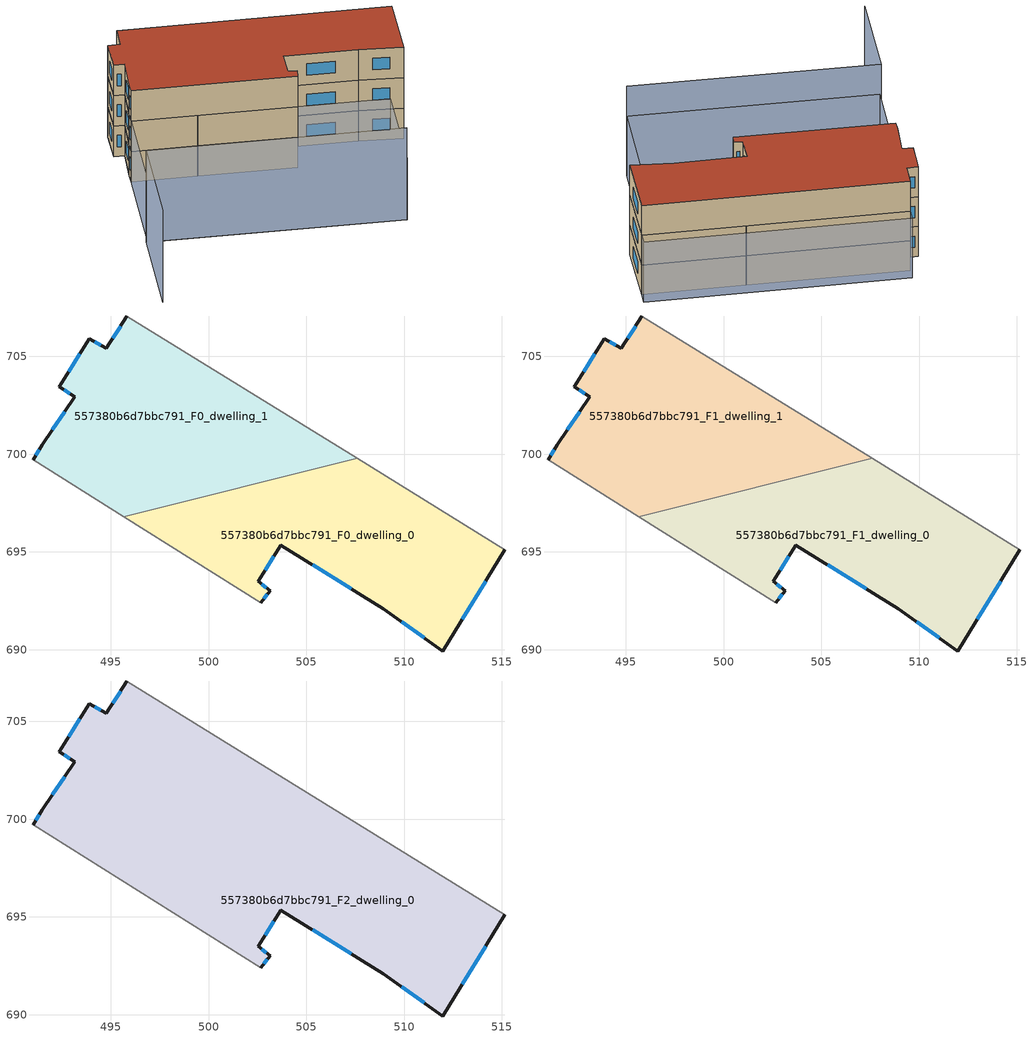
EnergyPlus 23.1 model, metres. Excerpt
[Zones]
557380b6d7bbc791_F0_dwelling_0
 floor ground (EU_floor_Construction): 515.15,695.12 511.97,689.93 508.94,692.11 503.67,695.36 502.54,693.49 503.14,693.03 502.66,692.41 495.67,696.8 507.6,699.79 z0
 wall outside (EU_wall_Construction): 502.66,692.41 503.14,693.03 502.54,693.49 503.67,695.36 508.94,692.11 511.97,689.93 515.15,695.12 z0:3
 wall adiabatic (EU_wall_Construction): 495.67,696.8 502.66,692.41 / 515.15,695.12 507.6,699.79 z0:3
 wall to 557380b6d7bbc791_F0_dwelling_1 (EU_wall_Construction): 507.6,699.79 495.67,696.8 z0:3
 window (EU_Window_Construction): 512.96,691.55 514.16,693.51 / 509.88,691.43 511.03,690.61 / 505.31,694.34 507.3,693.12 / 502.89,694.07 503.32,694.77 / 502.95,693.17 502.73,693.35 / 502.81,692.6 502.99,692.83 z0.93:2.07
557380b6d7bbc791_F0_dwelling_1
 floor ground (EU_floor_Construction): 507.6,699.79 495.67,696.8 491.02,699.71 491.49,700.47 493.14,702.94 492.36,703.46 493.89,705.91 494.77,705.42 495.82,707.07 z0
 wall outside (EU_wall_Construction): 495.82,707.07 494.77,705.42 493.89,705.91 492.36,703.46 493.14,702.94 491.49,700.47 491.02,699.71 z0:3
 wall adiabatic (EU_wall_Construction): 507.6,699.79 495.82,707.07 / 491.02,699.71 495.67,696.8 z0:3
 window (EU_Window_Construction): 493.41,705.14 492.84,704.22 / 494.49,705.57 494.16,705.76 / 495.49,706.55 495.09,705.93 / 491.34,700.24 491.17,699.95 / 492.63,702.17 492,701.24 / 492.61,703.3 492.9,703.1 z0.93:2.07
557380b6d7bbc791_F1_dwelling_0
 floor to 557380b6d7bbc791_F0_dwelling_0 (EU_floor_Construction): 515.15,695.12 511.97,689.93 508.94,692.11 503.67,695.36 502.54,693.49 503.14,693.03 502.66,692.41 495.67,696.8 507.6,699.79 z3
 wall outside (EU_wall_Construction): 502.66,692.41 503.14,693.03 502.54,693.49 503.67,695.36 508.94,692.11 511.97,689.93 515.15,695.12 z3:6
 wall adiabatic (EU_wall_Construction): 495.67,696.8 502.66,692.41 / 515.15,695.12 507.6,699.79 z3:6
 wall to 557380b6d7bbc791_F1_dwelling_1 (EU_wall_Construction): 507.6,699.79 495.67,696.8 z3:6
 window (EU_Window_Construction): 512.96,691.55 514.16,693.51 / 509.88,691.43 511.03,690.61 / 505.31,694.34 507.3,693.12 / 502.89,694.07 503.32,694.77 / 502.95,693.17 502.73,693.35 / 502.81,692.6 502.99,692.83 z3.93:5.07
557380b6d7bbc791_F1_dwelling_1
 floor to 557380b6d7bbc791_F0_dwelling_1 (EU_floor_Construction): 507.6,699.79 495.67,696.8 491.02,699.71 491.49,700.47 493.14,702.94 492.36,703.46 493.89,705.91 494.76,705.42 495.82,707.07 z3
 wall outside (EU_wall_Construction): 495.82,707.07 494.77,705.42 493.89,705.91 492.36,703.46 493.14,702.94 491.49,700.47 491.02,699.71 z3:6
 wall adiabatic (EU_wall_Construction): 507.6,699.79 495.82,707.07 / 491.02,699.71 495.67,696.8 z3:6
 window (EU_Window_Construction): 493.41,705.14 492.84,704.22 / 494.49,705.57 494.16,705.76 / 495.49,706.55 495.09,705.93 / 491.34,700.24 491.17,699.95 / 492.63,702.17 492,701.24 / 492.61,703.3 492.9,703.1 z3.93:5.07
557380b6d7bbc791_F2_dwelling_0
 floor to 557380b6d7bbc791_F1_dwelling_0 (EU_floor_Construction): 515.15,695.12 511.97,689.93 508.94,692.11 503.67,695.36 502.54,693.49 503.14,693.03 502.66,692.41 495.67,696.8 507.6,699.79 z6
 floor to 557380b6d7bbc791_F1_dwelling_1 (EU_floor_Construction): 507.6,699.79 495.67,696.8 491.02,699.71 491.49,700.47 493.14,702.94 492.36,703.46 493.89,705.91 494.76,705.42 495.82,707.07 z6
 wall outside (EU_wall_Construction): 502.66,692.41 503.14,693.03 502.54,693.49 503.67,695.36 508.94,692.11 511.97,689.93 515.15,695.12 / 495.82,707.07 494.77,705.42 493.89,705.91 492.36,703.46 493.14,702.94 491.49,700.47 491.02,699.71 z6:9
 wall adiabatic (EU_wall_Construction): 491.02,699.71 502.66,692.41 / 515.15,695.12 495.82,707.07 z6:9
 window (EU_Window_Construction): 502.81,692.6 502.99,692.83 / 491.34,700.24 491.17,699.95 / 492.63,702.17 492,701.24 / 492.61,703.3 492.9,703.1 / 493.41,705.14 492.84,704.22 / 494.49,705.57 494.16,705.76 / 495.49,706.55 495.09,705.93 / 512.96,691.55 514.16,693.51 / 509.88,691.43 511.03,690.61 / 505.31,694.34 507.3,693.12 / 502.89,694.07 503.32,694.77 / 502.95,693.17 502.73,693.35 z6.93:8.07
 roof outside (EU_roof_Construction): 511.97,689.93 515.15,695.12 495.82,707.07 494.77,705.42 493.89,705.91 492.36,703.46 493.14,702.94 491.49,700.47 491.02,699.71 502.66,692.41 503.14,693.03 502.54,693.49 503.67,695.36 508.94,692.11 z9
shading: 481.51,684.81 486.21,692.3 / 486.21,692.3 504.4,680.88 z0:9; 491.02,699.71 509.13,688.35 / 509.13,688.35 504.43,680.86 / 504.43,680.86 486.32,692.23 / 486.32,692.23 491.02,699.71 / 515.15,695.12 495.82,707.07 / 495.82,707.07 496.38,707.98 / 496.38,707.98 515.71,696.03 / 515.71,696.03 515.15,695.12 z0:6
[Building]
EU S2 Campaign: North Axis=0; Terrain=City; Solar Distribution=FullExterior
[Site:Location]
Montreal-Trudeau.Intl.AP: Latitude=45.4667; Longitude=-73.75; Time Zone=-5; Elevation=36
[SizingPeriod:WeatherFileDays]
AnnualSizingPeriod: Begin Month=1; Begin Day of Month=1; End Month=12; End Day of Month=31; Day of Week for Start Day=Monday; Use Weather File Daylight Saving Period=No; Use Weather File Rain and Snow Indicators=No
[MATERIAL]
EU_InternalMass_Material: Roughness=MediumRough; Thickness=0.1; Conductivity=1; Density=1800; Specific Heat=900; Thermal Absorptance=0.9; Solar Absorptance=0.7; Visible Absorptance=0.7
[MATERIAL:NOMASS] Roughness=MediumRough; Thermal Absorptance=0.9; Solar Absorptance=0.7; Visible Absorptance=0.7
Name | Thermal Resistance
EU_wall_NoMass; EU_floor_NoMass | 1.36485
EU_roof_NoMass | 2.55992
[WINDOWMATERIAL:SIMPLEGLAZINGSYSTEM]
EU_Window_SimpleGlazing: UFactor=3.92339; Solar Heat Gain Coefficient=0.8; Visible Transmittance=0.8
[CONSTRUCTION]
EU_wall_Construction: EU_wall_NoMass
EU_roof_Construction: EU_roof_NoMass
EU_floor_Construction: EU_floor_NoMass
EU_Window_Construction: EU_Window_SimpleGlazing
EU_InternalMass_Construction: EU_InternalMass_Material
[ZONE] Type=1; Multiplier=1; Ceiling Height=autocalculate; Floor Area=autocalculate; Part of Total Floor Area=Yes
Name | Volume
557380b6d7bbc791_F0_dwelling_0 | 263.73
557380b6d7bbc791_F1_dwelling_0; 557380b6d7bbc791_F1_dwelling_1 | 263.733
557380b6d7bbc791_F2_dwelling_0 | 527.465
557380b6d7bbc791_F0_dwelling_1 | 263.731
[INTERNALMASS] Construction=EU_InternalMass_Construction
Name | Zone or ZoneList | Surface Area
557380b6d7bbc791_F0_dwelling_0_EU_InternalMass | 557380b6d7bbc791_F0_dwelling_0 | 87.9104
557380b6d7bbc791_F0_dwelling_1_EU_InternalMass | 557380b6d7bbc791_F0_dwelling_1 | 87.9103
557380b6d7bbc791_F1_dwelling_0_EU_InternalMass | 557380b6d7bbc791_F1_dwelling_0 | 87.9104
557380b6d7bbc791_F1_dwelling_1_EU_InternalMass | 557380b6d7bbc791_F1_dwelling_1 | 87.9103
557380b6d7bbc791_F2_dwelling_0_EU_InternalMass | 557380b6d7bbc791_F2_dwelling_0 | 175.822
[OTHEREQUIPMENT] Fuel Type=Electricity; Design Level Calculation Method=Watts/Area; Power per Zone Floor Area=1; Fraction Latent=0; Fraction Radiant=0; Fraction Lost=0; Carbon Dioxide Generation Rate=0; EndUse Subcategory=EU_Step8_InternalGains
Name | Zone or ZoneList or Space or SpaceList | Schedule
EU_Step8_InternalGain_557380b6d7bbc791_F0_dwelling_0_f000 | 557380b6d7bbc791_F0_dwelling_0 | EU_Step8_GainSchedule_557380b6d7bbc791_F0_dwelling_0_f000
EU_Step8_InternalGain_557380b6d7bbc791_F0_dwelling_1_f000 | 557380b6d7bbc791_F0_dwelling_1 | EU_Step8_GainSchedule_557380b6d7bbc791_F0_dwelling_1_f000
EU_Step8_InternalGain_557380b6d7bbc791_F1_dwelling_0_f000 | 557380b6d7bbc791_F1_dwelling_0 | EU_Step8_GainSchedule_557380b6d7bbc791_F1_dwelling_0_f000
EU_Step8_InternalGain_557380b6d7bbc791_F1_dwelling_1_f000 | 557380b6d7bbc791_F1_dwelling_1 | EU_Step8_GainSchedule_557380b6d7bbc791_F1_dwelling_1_f000
EU_Step8_InternalGain_557380b6d7bbc791_F2_dwelling_0_f000 | 557380b6d7bbc791_F2_dwelling_0 | EU_Step8_GainSchedule_557380b6d7bbc791_F2_dwelling_0_f000
[ZONEVENTILATION:DESIGNFLOWRATE] Schedule=EU_AlwaysOn; Design Flow Rate Calculation Method=AirChanges/Hour; Air Changes per Hour=0.860309; Ventilation Type=Natural; Fan Pressure Rise=0; Fan Total Efficiency=1; Constant Term Coefficient=1; Temperature Term Coefficient=0; Velocity Term Coefficient=0; Velocity Squared Term Coefficient=0; Minimum Indoor Temperature=-100; Maximum Indoor Temperature=100; Delta Temperature=-100; Minimum Outdoor Temperature=-100; Maximum Outdoor Temperature=100; Maximum Wind Speed=40
Name | Zone or ZoneList or Space or SpaceList
EU_ConstantAir_557380b6d7bbc791_F0_dwelling_0 | 557380b6d7bbc791_F0_dwelling_0
EU_ConstantAir_557380b6d7bbc791_F0_dwelling_1 | 557380b6d7bbc791_F0_dwelling_1
EU_ConstantAir_557380b6d7bbc791_F1_dwelling_0 | 557380b6d7bbc791_F1_dwelling_0
EU_ConstantAir_557380b6d7bbc791_F1_dwelling_1 | 557380b6d7bbc791_F1_dwelling_1
EU_ConstantAir_557380b6d7bbc791_F2_dwelling_0 | 557380b6d7bbc791_F2_dwelling_0
[HVACTEMPLATE:THERMOSTAT] Constant Heating Setpoint=20; Constant Cooling Setpoint=50
EU_HeatOnly_557380b6d7bbc791_F0_dwelling_0; EU_HeatOnly_557380b6d7bbc791_F0_dwelling_1; EU_HeatOnly_557380b6d7bbc791_F1_dwelling_0; EU_HeatOnly_557380b6d7bbc791_F1_dwelling_1; EU_HeatOnly_557380b6d7bbc791_F2_dwelling_0
[HVACTEMPLATE:ZONE:IDEALLOADSAIRSYSTEM] System Availability Schedule=EU_AlwaysOn; Maximum Heating Supply Air Temperature=50; Minimum Cooling Supply Air Temperature=13; Maximum Heating Supply Air Humidity Ratio=0.0156; Minimum Cooling Supply Air Humidity Ratio=0.0077; Heating Limit=NoLimit; Cooling Limit=NoLimit; Heating Availability Schedule=EU_AlwaysOn; Cooling Availability Schedule=EU_CoolingOff; Dehumidification Control Type=ConstantSensibleHeatRatio; Cooling Sensible Heat Ratio=0.7; Dehumidification Setpoint=60; Humidification Control Type=None; Humidification Setpoint=30; Outdoor Air Method=None; Outdoor Air Flow Rate per Person=0.00944; Outdoor Air Flow Rate per Zone Floor Area=0; Outdoor Air Flow Rate per Zone=0; Demand Controlled Ventilation Type=None; Outdoor Air Economizer Type=NoEconomizer; Heat Recovery Type=None; Sensible Heat Recovery Effectiveness=0.7; Latent Heat Recovery Effectiveness=0.65
Name | Template Thermostat
557380b6d7bbc791_F0_dwelling_0 | EU_HeatOnly_557380b6d7bbc791_F0_dwelling_0
557380b6d7bbc791_F0_dwelling_1 | EU_HeatOnly_557380b6d7bbc791_F0_dwelling_1
557380b6d7bbc791_F1_dwelling_0 | EU_HeatOnly_557380b6d7bbc791_F1_dwelling_0
557380b6d7bbc791_F1_dwelling_1 | EU_HeatOnly_557380b6d7bbc791_F1_dwelling_1
557380b6d7bbc791_F2_dwelling_0 | EU_HeatOnly_557380b6d7bbc791_F2_dwelling_0
[SIZING:ZONE] Zone Cooling Design Supply Air Temperature Input Method=SupplyAirTemperature; Zone Cooling Design Supply Air Temperature=13; Zone Heating Design Supply Air Temperature Input Method=SupplyAirTemperature; Zone Heating Design Supply Air Temperature=50; Zone Cooling Design Supply Air Humidity Ratio=0.008; Zone Heating Design Supply Air Humidity Ratio=0.008; Cooling Design Air Flow Method=DesignDay; Cooling Design Air Flow Rate=0; Cooling Minimum Air Flow per Zone Floor Area=0.000762; Cooling Minimum Air Flow=0; Cooling Minimum Air Flow Fraction=0.2; Heating Design Air Flow Method=DesignDay; Heating Design Air Flow Rate=0; Heating Maximum Air Flow per Zone Floor Area=0.002032; Heating Maximum Air Flow=0.141576; Heating Maximum Air Flow Fraction=0.3; Account for Dedicated Outdoor Air System=No; Dedicated Outdoor Air System Control Strategy=NeutralSupplyAir; Dedicated Outdoor Air Low Setpoint Temperature for Design=autosize; Dedicated Outdoor Air High Setpoint Temperature for Design=autosize; Zone Load Sizing Method=Sensible Load Only No Latent Load; Zone Latent Cooling Design Supply Air Humidity Ratio Input Method=HumidityRatioDifference; Zone Cooling Design Supply Air Humidity Ratio Difference=0.005; Zone Latent Heating Design Supply Air Humidity Ratio Input Method=HumidityRatioDifference; Zone Humidification Design Supply Air Humidity Ratio Difference=0.005
557380b6d7bbc791_F0_dwelling_0; 557380b6d7bbc791_F0_dwelling_1; 557380b6d7bbc791_F1_dwelling_0; 557380b6d7bbc791_F1_dwelling_1; 557380b6d7bbc791_F2_dwelling_0
[SCHEDULE:CONSTANT]
Name | Hourly Value
EU_AlwaysOn | 1
EU_CoolingOff | 0
[SCHEDULE:FILE] Column Number=1; Rows to Skip at Top=0; Number of Hours of Data=8760; Column Separator=Comma; Interpolate to Timestep=No; Minutes per Item=60; Adjust Schedule for Daylight Savings=Yes
Name | File
EU_Step8_GainSchedule_557380b6d7bbc791_F0_dwelling_0_f000 | ../../schedules/557380b6d7bbc791/557380b6d7bbc791_F0_dwelling_0_f000_gain.csv
EU_Step8_GainSchedule_557380b6d7bbc791_F0_dwelling_1_f000 | ../../schedules/557380b6d7bbc791/557380b6d7bbc791_F0_dwelling_1_f000_gain.csv
EU_Step8_GainSchedule_557380b6d7bbc791_F1_dwelling_0_f000 | ../../schedules/557380b6d7bbc791/557380b6d7bbc791_F1_dwelling_0_f000_gain.csv
EU_Step8_GainSchedule_557380b6d7bbc791_F1_dwelling_1_f000 | ../../schedules/557380b6d7bbc791/557380b6d7bbc791_F1_dwelling_1_f000_gain.csv
EU_Step8_GainSchedule_557380b6d7bbc791_F2_dwelling_0_f000 | ../../schedules/557380b6d7bbc791/557380b6d7bbc791_F2_dwelling_0_f000_gain.csv
